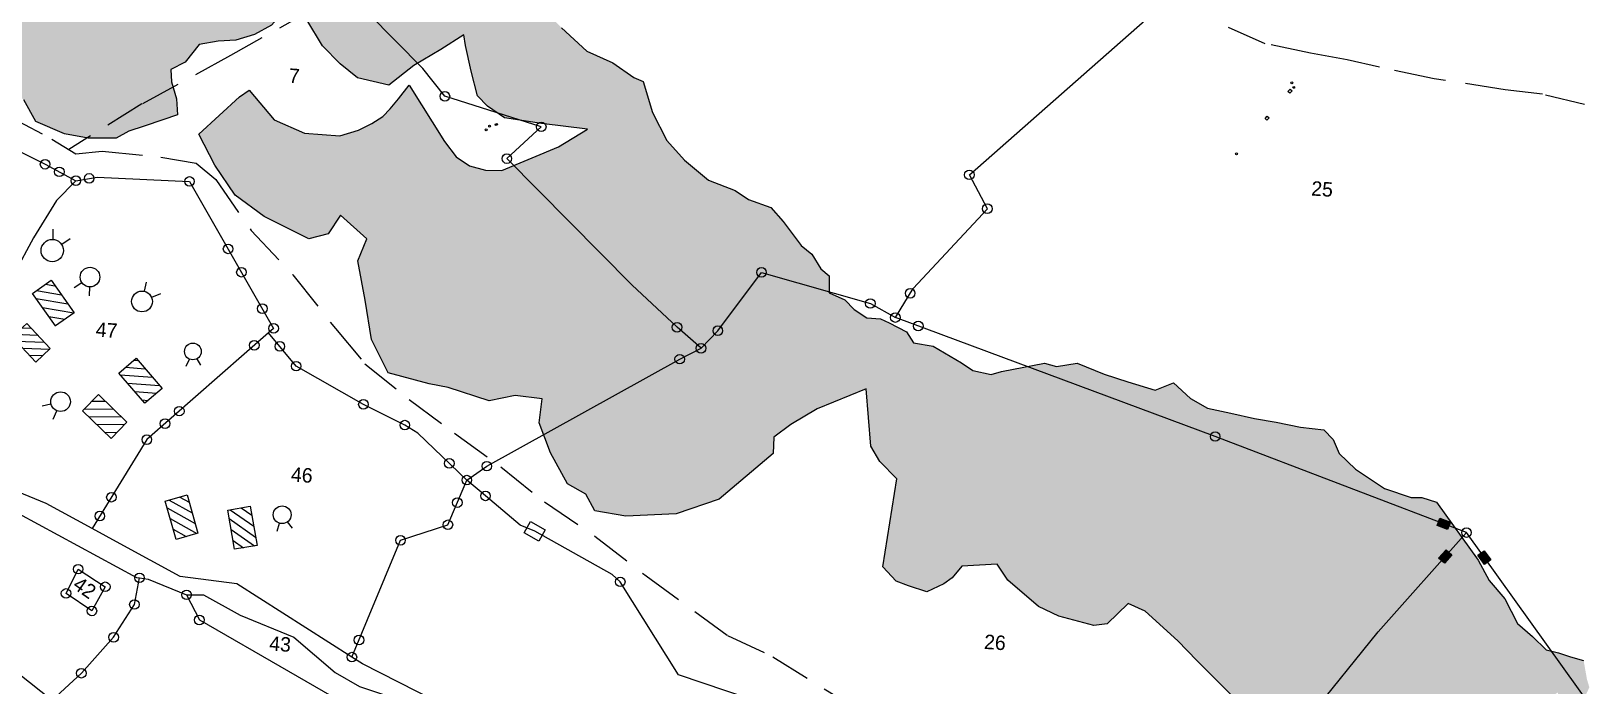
# Model space of a CAD drawing. Header units: metres. Extents: x 316291 to 322492, y 1878982 to 1885656.
# Drawn here: x 319795 to 320796, y 1882037 to 1882460 of the extents above; entities that cross this region are included whole.
import ezdxf

# ---------------------------------------------------------------- set-up
doc = ezdxf.new("R2010")
doc.units = ezdxf.units.M
doc.linetypes.add('DASHED', pattern=[0.75, 0.5, -0.25])
for name, color, linetype in [('LINE_FOOTPATH', 1, 'DASHED'), ('OTHERS', 1, 'Continuous'), ('POLY_HATCH', 12, 'Continuous'), ('POLY_PARCEL', 6, 'Continuous'), ('POLY_WATER', 4, 'Continuous'), ('SYM_STONE', 1, 'Continuous'), ('SYM_WELL', 1, 'Continuous'), ('TEXT_PARCEL', 7, 'Continuous'), ('VILLAGE BOUNDRY', 3, 'Continuous')]:
    doc.layers.add(name, color=color, linetype=linetype)
doc.styles.add('TEXT_MAP', font='')
doc.styles.get('TEXT_MAP').set_extended_font_data('Kruti Dev 050')

# ---------------------------------------------------------------- blocks, each defined once
blk = doc.blocks.new('STONE')
blk.add_circle((0, 0), 0.851)
blk = doc.blocks.new('STONESQUARE')
at = {"layer": 'SYM_STONE'}
for p, q in [((-1.04, 0.81), (1.04, 0.81)), ((-1.04, -0.81), (-1.04, 0.81)), ((1.04, 0.81), (1.04, -0.81)), ((1.04, -0.81), (-1.04, -0.81))]:
    blk.add_line(p, q, dxfattribs=at)
blk = doc.blocks.new('STONESQUAREFILLED')
blk.add_hatch(color=256).paths.add_polyline_path([(0.7, -0.48), (0.7, 0.48), (-0.7, 0.48), (-0.7, -0.48)])
blk.add_lwpolyline([(-0.7, 0.48), (0.7, 0.48), (0.7, -0.48), (-0.7, -0.48)], close=True)
blk = doc.blocks.new('MOTWELL')
for points in [[(-1.54, 2.96), (-0.8, 1.55)], [(1.54, 2.96), (0.8, 1.55)]]:
    blk.add_lwpolyline(points)
blk.add_circle((0, 0), 1.74)
blk = doc.blocks.new('3451')
at = {"layer": 'OTHERS'}
h = blk.add_hatch(dxfattribs=at)
h.set_pattern_fill('ANSI31', color=256, scale=7.789013, angle=-50.7115, style=0)
h.set_pattern_definition([(354.28849, (319867.3263, 1883747.6574), (0.096895, 0.9687931), [])])
h.paths.add_polyline_path([(320204.96, 1882313.78), (320207.15, 1882315.57), (320204.02, 1882319.4), (320201.83, 1882317.6)])
h = blk.add_hatch(dxfattribs=at)
h.set_pattern_fill('ANSI31', color=256, scale=6.749581, angle=-43.0939, style=0)
h.set_pattern_definition([(1.906086, (319748.1057, 1883501.9038), (-0.0280625, 0.84323074), [])])
h.paths.add_polyline_path([(320202.81, 1882309.12), (320204.49, 1882310.91), (320201.36, 1882313.84), (320199.68, 1882312.05)])
h = blk.add_hatch(dxfattribs=at)
h.set_pattern_fill('ANSI31', color=256, scale=7.789013, angle=-45.5399, style=0)
h.set_pattern_definition([(359.46013, (319751.1614, 1883702.5379), (0.0091739, 0.97358335), [])])
h.paths.add_polyline_path([(320216.67, 1882304.93), (320218.69, 1882306.91), (320215.23, 1882310.44), (320213.21, 1882308.46)])
h = blk.add_hatch(dxfattribs=at)
h.set_pattern_fill('ANSI31', color=256, scale=7.789013, angle=-40.3186, style=0)
h.set_pattern_definition([(4.68141, (319622.0348, 1883649.7436), (-0.0794626, 0.9703785), [])])
h.paths.add_polyline_path([(320212.8, 1882300.29), (320214.63, 1882302.45), (320210.86, 1882305.65), (320209.03, 1882303.49)])
h = blk.add_hatch(dxfattribs=at)
h.set_pattern_fill('ANSI31', color=256, scale=7.789013, angle=-70.2817, style=0)
h.set_pattern_definition([(334.71828, (320383.8632, 1883752.449), (0.41580616, 0.8803715), [])])
h.paths.add_polyline_path([(320221.7, 1882288.31), (320224.36, 1882289.26), (320222.69, 1882293.92), (320220.03, 1882292.96)])
h = blk.add_hatch(dxfattribs=at)
h.set_pattern_fill('ANSI31', color=256, scale=7.789013, angle=-76.0488, style=0)
h.set_pattern_definition([(328.951214, (320537.52485, 1883728.0138), (0.5021652, 0.8341336), [])])
h.paths.add_polyline_path([(320229.05, 1882287.58), (320231.8, 1882288.26), (320230.61, 1882293.06), (320227.86, 1882292.38)])
at = {"layer": 'POLY_HATCH', "ltscale": 10}
h = blk.add_hatch(dxfattribs=at)
h.set_pattern_fill('ZIGZAG', color=256, scale=15, style=0)
h.set_pattern_definition([(0, (320060.2069, 1882012.824), (1.875, 1.875), [1.875, -1.875]), (90, (320062.0819, 1882012.824), (-1.875, 1.875), [1.875, -1.875])])
h.paths.add_polyline_path([(320413.72, 1882243.74), (320413.55, 1882245.48), (320413.72, 1882246.62), (320411.37, 1882250.85), (320409.92, 1882251.86), (320408.41, 1882253.8), (320407.71, 1882255.82), (320407.6, 1882257.43), (320407.84, 1882259.5), (320408.14, 1882260.98), (320409.15, 1882265.01), (320408.51, 1882266.68), (320408.41, 1882265.34), (320407.5, 1882264.07), (320406.33, 1882263.8), (320405.49, 1882262.93), (320403.1, 1882262.19), (320401.66, 1882262.39), (320400.55, 1882263.87), (320400.11, 1882265.27), (320400.08, 1882268.83), (320399.54, 1882273.12), (320399.1, 1882276.68), (320398.13, 1882277.35), (320397.96, 1882278.69), (320397.45, 1882280.17), (320398.16, 1882281.91), (320397.79, 1882282.92), (320397.22, 1882285.2), (320395.57, 1882285.53), (320394.06, 1882285.94), (320392.48, 1882286.2), (320390.7, 1882287.75), (320388.72, 1882289.22), (320386.94, 1882292.17), (320384.82, 1882294.32), (320383.31, 1882296.74), (320377.63, 1882303.58), (320375.78, 1882304.05), (320374.47, 1882303.98), (320371.07, 1882304.85), (320367.34, 1882307), (320365.16, 1882308.81), (320364.32, 1882310.49), (320363.07, 1882311.63), (320360.15, 1882311.76), (320357.09, 1882312.17), (320354.37, 1882312.43), (320351.38, 1882312.9), (320348.45, 1882313.31), (320346.27, 1882314.38), (320344.02, 1882316.19), (320341.83, 1882315.12), (320338.37, 1882315.92), (320335.38, 1882316.66), (320331.92, 1882317.8), (320329.4, 1882317.2), (320327.89, 1882317.53), (320322.61, 1882316.12), (320321.37, 1882315.65), (320319.05, 1882315.99), (320317.6, 1882316.86), (320313.91, 1882318.67), (320311.45, 1882318.94), (320310.48, 1882320.22), (320308.29, 1882321.22), (320307.18, 1882321.63), (320305.47, 1882321.63), (320303.82, 1882322.56), (320302.58, 1882323.7), (320300.6, 1882324.44), (320300.46, 1882326.52), (320299.35, 1882327.33), (320298.11, 1882329.07), (320296.73, 1882330.08), (320294.28, 1882332.9), (320292.63, 1882334.51), (320289.78, 1882335.31), (320288.06, 1882336.32), (320284.67, 1882337.39), (320281.54, 1882339.67), (320279.16, 1882341.95), (320277.17, 1882345.31), (320275.73, 1882349.06), (320274.55, 1882349.47), (320271.83, 1882351.14), (320268.5, 1882352.35), (320265.17, 1882355.03), (320262.52, 1882357.45), (320261.14, 1882359.46), (320258.76, 1882362.75), (320256.84, 1882363.08), (320253.11, 1882363.69), (320251.8, 1882363.28), (320250.22, 1882364.02), (320248.64, 1882364.49), (320247.13, 1882365.5), (320246.09, 1882366.57), (320244.3, 1882370.06), (320243.97, 1882373.41), (320243.53, 1882374.89), (320240.54, 1882371.94), (320237.08, 1882371), (320235.77, 1882372.47), (320234.39, 1882372.41), (320233.62, 1882373.28), (320232.17, 1882373.68), (320231.13, 1882373.28), (320228.31, 1882368.65), (320227.2, 1882367.18), (320224.34, 1882367.91), (320221.48, 1882367.51), (320219.7, 1882368.25), (320216.71, 1882369.25), (320214.53, 1882371.8), (320211.81, 1882372.27), (320209.22, 1882372.27), (320207.81, 1882374.62), (320204.14, 1882380.79), (320202.56, 1882381.2), (320201.66, 1882381.93), (320201.09, 1882383.48), (320200.72, 1882384.55), (320201.15, 1882386.43), (320201.25, 1882388.11), (320200.82, 1882390.72), (320199.81, 1882394.81), (320198.77, 1882394.61), (320197.79, 1882395.15), (320196.48, 1882394.95), (320191.98, 1882395.82), (320190.73, 1882396.36), (320188.95, 1882398.03), (320188.11, 1882399.44), (320187.54, 1882400.72), (320187.44, 1882402.13), (320185.19, 1882403), (320183.14, 1882402.39), (320181.36, 1882401.93), (320179.78, 1882402.8), (320178, 1882403.33), (320176.69, 1882405.08), (320174.7, 1882405.68), (320173.86, 1882406.89), (320173.29, 1882407.96), (320172.22, 1882406.96), (320171.68, 1882402.46), (320172.07, 1882401.09), (320173.43, 1882398.68), (320174.69, 1882396.37), (320176.75, 1882395.57), (320178.51, 1882395.37), (320181.08, 1882395.57), (320182.73, 1882393.46), (320183.99, 1882390.05), (320188.87, 1882387.24), (320193.65, 1882387.04), (320197.92, 1882389.15), (320199.38, 1882389.95), (320198.93, 1882387.34), (320199.08, 1882385.43), (320196.36, 1882381.42), (320196.71, 1882378.91), (320199.28, 1882373.69), (320198.12, 1882370.28), (320195.96, 1882367.16), (320193.6, 1882364.76), (320193.04, 1882362.55), (320189.27, 1882361.95), (320183.29, 1882366.96), (320181.93, 1882364.45), (320180.57, 1882362.65), (320179.52, 1882361.04), (320180.27, 1882357.43), (320181.23, 1882355.42), (320183.24, 1882350.2), (320185.2, 1882348.7), (320187.86, 1882347.99), (320190.63, 1882346.89), (320193.6, 1882347.89), (320195.46, 1882345.69), (320196.91, 1882342.78), (320199.13, 1882341.57), (320200.79, 1882338.96), (320204.46, 1882337.66), (320207.42, 1882337.36), (320210.89, 1882337.56), (320212.39, 1882338.56), (320214.27, 1882339.31), (320216.52, 1882340.25), (320218.31, 1882341), (320218.02, 1882342.97), (320217.27, 1882345.04), (320217.09, 1882346.54), (320218.78, 1882347.57), (320220.37, 1882349.92), (320222.72, 1882350.48), (320224.88, 1882350.76), (320227.14, 1882351.61), (320229.2, 1882352.92), (320230.7, 1882354.89), (320233.15, 1882359.78), (320233.15, 1882356.68), (320233.52, 1882353.86), (320235.68, 1882350.76), (320238.03, 1882348.7), (320240.28, 1882347.1), (320244.23, 1882346.45), (320247.17, 1882349.11), (320250.39, 1882351.33), (320253.11, 1882353.34), (320253.41, 1882352.03), (320254.32, 1882348.91), (320255.33, 1882345.9), (320256.64, 1882344.69), (320258.85, 1882343.38), (320263.48, 1882342.98), (320269.22, 1882342.68), (320265.8, 1882340.26), (320258.95, 1882336.84), (320256.94, 1882336.74), (320254.92, 1882337.14), (320253.21, 1882338.15), (320251.6, 1882339.96), (320246.77, 1882346.63), (320245.54, 1882344.85), (320244.61, 1882343.54), (320243.76, 1882342.51), (320242.45, 1882341.57), (320240.85, 1882340.63), (320238.59, 1882339.78), (320234.18, 1882339.78), (320230.33, 1882341.19), (320226.95, 1882344.66), (320225.82, 1882343.73), (320221.1, 1882338.76), (320223.36, 1882335.05), (320226.13, 1882331.53), (320229.9, 1882329.13), (320235.63, 1882326.72), (320237.99, 1882327.52), (320239.35, 1882329.93), (320242.82, 1882327.22), (320241.87, 1882324.41), (320243.12, 1882319.59), (320244.23, 1882314.77), (320246.59, 1882310.76), (320251.77, 1882309.75), (320254.14, 1882309.45), (320259.36, 1882308.15), (320262.53, 1882309.05), (320265.9, 1882308.85), (320265.75, 1882305.84), (320267.41, 1882302.23), (320269.77, 1882298.51), (320272.14, 1882297.41), (320273.39, 1882295.4), (320277.27, 1882295), (320283.5, 1882295.7), (320288.68, 1882297.91), (320295.01, 1882304.03), (320294.96, 1882306.04), (320296.93, 1882307.75), (320300.09, 1882309.95), (320305.98, 1882312.82), (320307.03, 1882305.74), (320308.29, 1882303.93), (320310.55, 1882301.93), (320309.54, 1882290.9), (320311.32, 1882289.22), (320312.9, 1882288.75), (320315.22, 1882288.15), (320317.27, 1882289.29), (320318.24, 1882290.1), (320319.35, 1882291.64), (320323.72, 1882292.17), (320325.16, 1882290.3), (320329.2, 1882287.28), (320331.79, 1882286.27), (320336.19, 1882285.4), (320337.83, 1882285.73), (320340.29, 1882288.42), (320342.47, 1882287.61), (320346.77, 1882284.19), (320349.29, 1882281.91), (320353.9, 1882277.89), (320355.08, 1882276.54), (320356.39, 1882274.26), (320358.77, 1882273.19), (320360.82, 1882274.13), (320362.94, 1882275.07), (320364.18, 1882276.68), (320367.78, 1882278.22), (320368.42, 1882276.01), (320369.39, 1882273.86), (320370.13, 1882271.51), (320370.33, 1882270.31), (320372.86, 1882267.19), (320377.29, 1882267.34), (320379.46, 1882268.35), (320381.71, 1882269), (320383.3, 1882269.87), (320385.11, 1882271.39), (320387, 1882273.57), (320389.1, 1882275.16), (320390.77, 1882276.25), (320391.71, 1882277.48), (320392.72, 1882279.87), (320394.32, 1882281.03), (320394.32, 1882278.42), (320394.61, 1882276.54), (320395.19, 1882274.65), (320396.71, 1882272.55), (320393.88, 1882270.67), (320390.12, 1882268.86), (320384.61, 1882266.83), (320378.66, 1882265.38), (320372.89, 1882263.93), (320371.95, 1882259.04), (320371.27, 1882253.27), (320372.62, 1882249.91), (320374.27, 1882247.36), (320379.51, 1882245.42), (320381.49, 1882243.34), (320379.84, 1882240.92), (320379.14, 1882239.18), (320379.24, 1882235.62), (320380.31, 1882233.14), (320381.59, 1882229.45), (320383.31, 1882224.42), (320382.26, 1882222), (320382.36, 1882220.53), (320385.77, 1882218.76), (320385.25, 1882216.69), (320384.22, 1882214.37), (320383.96, 1882208.43), (320383.96, 1882204.55), (320384.22, 1882201.97), (320384.99, 1882198.61), (320386.03, 1882196.8), (320387.84, 1882194.73), (320390.42, 1882192.67), (320394.56, 1882190.6), (320397.15, 1882189.57), (320400.25, 1882188.27), (320400.76, 1882186.72), (320400.25, 1882184.4), (320399.21, 1882181.56), (320399.21, 1882176.39), (320399.21, 1882174.06), (320400.76, 1882171.74), (320402.57, 1882169.93), (320405.68, 1882168.9), (320410.07, 1882168.38), (320412.14, 1882168.12), (320413.95, 1882167.86), (320415.24, 1882166.83), (320415.76, 1882165.8), (320416.02, 1882163.73), (320415.5, 1882162.96), (320416.28, 1882158.56), (320418.09, 1882157.01), (320420.16, 1882155.98), (320422.48, 1882155.2), (320424.55, 1882154.95), (320425.33, 1882154.69), (320429.72, 1882153.91), (320431.59, 1882148.61), (320434.69, 1882143.7), (320436.76, 1882141.64), (320440.12, 1882139.31), (320442.97, 1882139.05), (320447.36, 1882138.54), (320450.21, 1882138.79), (320452.79, 1882138.79), (320453.31, 1882139.05), (320457.45, 1882136.47), (320462.36, 1882134.66), (320467.53, 1882135.44), (320472.96, 1882138.54), (320478.39, 1882141.38), (320482.01, 1882144.22), (320483.05, 1882146.29), (320483.82, 1882149.65), (320483.56, 1882153.52), (320481.75, 1882153.26), (320478.13, 1882151.2), (320474, 1882150.68), (320471.67, 1882150.68), (320468.31, 1882150.94), (320466.24, 1882147.06), (320460.03, 1882146.8), (320454.86, 1882147.58), (320450.21, 1882145.77), (320444.52, 1882146.03), (320441.68, 1882146.29), (320441.42, 1882147.84), (320440.64, 1882151.45), (320440.64, 1882154.3), (320440.9, 1882155.33), (320441.16, 1882161.01), (320442.19, 1882164.37), (320444.78, 1882168.76), (320447.36, 1882172.12), (320449.95, 1882174.19), (320451.76, 1882175.74), (320452.79, 1882176.26), (320452.79, 1882178.32), (320450.98, 1882178.32), (320448.66, 1882179.36), (320447.62, 1882182.46), (320447.62, 1882184.52), (320447.62, 1882186.85), (320447.62, 1882189.17), (320446.59, 1882190.98), (320444, 1882194.34), (320442.71, 1882196.92), (320441.68, 1882198.73), (320437.79, 1882201.52), (320436.76, 1882203.85), (320435.47, 1882207.98), (320434.69, 1882213.66), (320433.4, 1882216.51), (320430.04, 1882218.57), (320428.74, 1882219.86), (320427.97, 1882221.67), (320426.67, 1882224), (320425.38, 1882225.29), (320421.5, 1882226.58), (320418.46, 1882226.7), (320419.1, 1882232.27), (320418.39, 1882233.41), (320416.88, 1882234.42), (320415.7, 1882236.23), (320414.86, 1882238.04), (320414.76, 1882239.98), (320414.06, 1882241.66)])
at = {"layer": 'LINE_FOOTPATH', "ltscale": 10}
for points in [[(320469.57, 1882330.1), (320465.11, 1882333.66), (320461.14, 1882336.47), (320453.23, 1882341.25), (320448.32, 1882343.89), (320441.49, 1882346.87), (320436.61, 1882348.27), (320431.1, 1882349.71), (320427.57, 1882350.31), (320420.4, 1882351.15), (320415.96, 1882352.09), (320411.79, 1882352.39), (320408.46, 1882352.99), (320403.21, 1882353.12), (320399.21, 1882353.66), (320392.64, 1882354.19), (320387.33, 1882355.09), (320382.66, 1882355.33), (320373.75, 1882356.1), (320366.91, 1882357.07), (320362.84, 1882357.7), (320358.24, 1882358.24), (320352.54, 1882359.01), (320346.49, 1882361.18)], [(320234.37, 1882355.36), (320224.38, 1882348.79), (320213.79, 1882342.04), (320205.11, 1882335.79)], [(320197.13, 1882339.52), (320202.93, 1882336.93), (320206.02, 1882335.31), (320209.28, 1882335.83), (320216.58, 1882335.6), (320221, 1882335.14), (320223.57, 1882333.3), (320228.42, 1882327.25), (320233.93, 1882322.12), (320239.67, 1882315.84), (320243.63, 1882311.69), (320249.43, 1882307.66), (320255.34, 1882303.86), (320261.37, 1882300.06), (320267.06, 1882296.08), (320273.61, 1882292.28), (320280.28, 1882287.79), (320290.9, 1882281.05), (320296.7, 1882278.8), (320304.93, 1882274.42), (320312.86, 1882270.5), (320317.8, 1882267.85), (320320.42, 1882264.67)]]:
    blk.add_lwpolyline(points, dxfattribs=at)
at = {"layer": 'OTHERS'}
for points in [[(320204.02, 1882319.4), (320207.15, 1882315.57), (320204.96, 1882313.78), (320201.83, 1882317.6)], [(320201.36, 1882313.84), (320204.49, 1882310.91), (320202.81, 1882309.12), (320199.68, 1882312.05)], [(320215.23, 1882310.44), (320218.69, 1882306.91), (320216.67, 1882304.93), (320213.21, 1882308.46)], [(320210.86, 1882305.65), (320214.63, 1882302.45), (320212.8, 1882300.29), (320209.03, 1882303.49)], [(320222.69, 1882293.92), (320224.36, 1882289.26), (320221.7, 1882288.31), (320220.03, 1882292.96)], [(320230.61, 1882293.06), (320231.8, 1882288.26), (320229.05, 1882287.58), (320227.86, 1882292.38)]]:
    blk.add_lwpolyline(points, close=True, dxfattribs=at)
at = {"layer": 'POLY_HATCH'}
for points in [[(320210.89, 1882337.56), (320207.42, 1882337.36), (320204.46, 1882337.66), (320200.79, 1882338.96), (320199.13, 1882341.57)], [(320265.17, 1882355.03), (320268.5, 1882352.35), (320271.83, 1882351.14), (320274.55, 1882349.47), (320275.73, 1882349.06), (320277.17, 1882345.31), (320279.16, 1882341.95), (320281.54, 1882339.67), (320284.67, 1882337.39), (320288.06, 1882336.32), (320289.78, 1882335.31), (320292.63, 1882334.51), (320294.28, 1882332.9), (320296.73, 1882330.08), (320298.11, 1882329.07), (320299.35, 1882327.33), (320300.46, 1882326.52), (320300.6, 1882324.44), (320302.58, 1882323.7), (320303.82, 1882322.56), (320305.47, 1882321.63), (320307.18, 1882321.63), (320308.29, 1882321.22), (320310.48, 1882320.22), (320311.45, 1882318.94), (320313.91, 1882318.67), (320317.6, 1882316.86), (320319.05, 1882315.99), (320321.37, 1882315.65), (320322.61, 1882316.12), (320327.89, 1882317.53), (320329.4, 1882317.2), (320331.92, 1882317.8), (320335.38, 1882316.66), (320338.37, 1882315.92), (320341.83, 1882315.12), (320344.02, 1882316.19), (320346.27, 1882314.38), (320348.45, 1882313.31), (320351.38, 1882312.9), (320354.37, 1882312.43), (320357.09, 1882312.17), (320360.15, 1882311.76), (320363.07, 1882311.63), (320364.32, 1882310.49), (320365.16, 1882308.81), (320367.34, 1882307), (320371.07, 1882304.85), (320374.47, 1882303.98), (320375.78, 1882304.05), (320377.63, 1882303.58), (320383.31, 1882296.74), (320384.82, 1882294.32), (320386.94, 1882292.17), (320388.72, 1882289.22), (320390.7, 1882287.75), (320392.48, 1882286.2), (320394.06, 1882285.94), (320395.57, 1882285.53), (320397.22, 1882285.2)], [(320353.9, 1882277.89), (320349.29, 1882281.91), (320346.77, 1882284.19), (320342.47, 1882287.61), (320340.29, 1882288.42), (320337.83, 1882285.73), (320336.19, 1882285.4), (320331.79, 1882286.27), (320329.2, 1882287.28), (320325.16, 1882290.3), (320323.72, 1882292.17), (320319.35, 1882291.64), (320318.24, 1882290.1), (320317.27, 1882289.29), (320315.22, 1882288.15), (320312.9, 1882288.75), (320311.32, 1882289.22), (320309.54, 1882290.9), (320310.55, 1882301.93), (320308.29, 1882303.93), (320307.03, 1882305.74), (320305.98, 1882312.82), (320300.09, 1882309.95), (320296.93, 1882307.75), (320294.96, 1882306.04), (320295.01, 1882304.03), (320288.68, 1882297.91), (320283.5, 1882295.7), (320277.27, 1882295), (320273.39, 1882295.4), (320272.14, 1882297.41), (320269.77, 1882298.51), (320267.41, 1882302.23), (320265.75, 1882305.84), (320265.9, 1882308.85), (320262.53, 1882309.05), (320259.36, 1882308.15), (320254.14, 1882309.45), (320251.77, 1882309.75), (320246.59, 1882310.76), (320244.23, 1882314.77), (320243.12, 1882319.59), (320241.87, 1882324.41), (320242.82, 1882327.22), (320239.35, 1882329.93), (320237.99, 1882327.52), (320235.63, 1882326.72), (320229.9, 1882329.13), (320226.13, 1882331.53), (320223.36, 1882335.05), (320221.1, 1882338.76)]]:
    blk.add_lwpolyline(points, dxfattribs=at)
at = {"layer": 'POLY_HATCH', "ltscale": 10}
for points in [[(320244.23, 1882346.45), (320240.28, 1882347.1), (320238.03, 1882348.7), (320235.68, 1882350.76), (320233.52, 1882353.86), (320233.15, 1882356.68), (320233.15, 1882359.78), (320230.7, 1882354.89), (320229.2, 1882352.92), (320227.14, 1882351.61), (320224.88, 1882350.76), (320222.72, 1882350.48), (320220.37, 1882349.92), (320218.78, 1882347.57), (320217.09, 1882346.54), (320217.27, 1882345.04), (320218.02, 1882342.97), (320218.31, 1882341), (320216.52, 1882340.25), (320214.27, 1882339.31), (320212.39, 1882338.56), (320210.89, 1882337.56)], [(320246.77, 1882346.63), (320251.6, 1882339.96), (320253.21, 1882338.15), (320254.92, 1882337.14), (320256.94, 1882336.74), (320258.95, 1882336.84), (320265.8, 1882340.26), (320269.22, 1882342.68), (320263.48, 1882342.98), (320258.85, 1882343.38), (320256.64, 1882344.69), (320255.33, 1882345.9), (320254.32, 1882348.91), (320253.41, 1882352.03), (320253.11, 1882353.34), (320250.39, 1882351.33), (320247.17, 1882349.11), (320244.23, 1882346.45)], [(320221.1, 1882338.76), (320225.82, 1882343.73), (320226.95, 1882344.66), (320230.33, 1882341.19), (320234.18, 1882339.78), (320238.59, 1882339.78), (320240.85, 1882340.63), (320242.45, 1882341.57), (320243.76, 1882342.51), (320244.61, 1882343.54), (320245.54, 1882344.85), (320246.77, 1882346.63)]]:
    blk.add_lwpolyline(points, dxfattribs=at)
at = {"layer": 'POLY_PARCEL'}
for points in [[(320285.17, 1882316.46), (320282.02, 1882318.86), (320276.04, 1882323.76), (320259.49, 1882338.35), (320263.48, 1882342.58), (320251.28, 1882345.55), (320248.31, 1882348.83), (320233.84, 1882361.65), (320222.1, 1882372.35), (320219.82, 1882374.64)], [(320309, 1882321.92), (320310.94, 1882325.66), (320319.48, 1882336.2), (320316.96, 1882340.25), (320341.01, 1882364.59), (320342.8, 1882367.21)], [(320181.02, 1882344.51), (320185.54, 1882340.77), (320202.3, 1882333.74)], [(320202.3, 1882333.74), (320206.25, 1882331.96)], [(320206.25, 1882331.96), (320204.01, 1882329.34), (320201.47, 1882324.53), (320195.26, 1882310.87), (320190.4, 1882307.14), (320188.61, 1882304.63)], [(320206.25, 1882331.96), (320208.84, 1882332.59), (320220.34, 1882332.83), (320232.01, 1882315.32), (320231.43, 1882314.73)], [(320285.17, 1882316.46), (320287.1, 1882318.79), (320292.02, 1882326.39), (320305.78, 1882323.45), (320309, 1882321.92)], [(320381.62, 1882300.08), (320366.72, 1882304.62), (320349.65, 1882309.87), (320309, 1882321.92)], [(320257.25, 1882298.13), (320259.61, 1882300.03), (320282.62, 1882314.93), (320285.17, 1882316.46)], [(320231.43, 1882314.73), (320217.24, 1882300.44), (320211.2, 1882288.94)], [(320257.25, 1882298.13), (320250.78, 1882303.54), (320249.1, 1882304.43), (320243.79, 1882306.65), (320235.13, 1882310.82), (320231.43, 1882314.73)], [(320352.88, 1882259.33), (320355.98, 1882264.87), (320371.52, 1882287.02), (320381.62, 1882300.08)], [(320412.81, 1882249.84), (320412.3, 1882250.69), (320409.29, 1882269.18), (320404.38, 1882263.99), (320398.98, 1882279.02), (320381.62, 1882300.08)], [(320244.5, 1882275.2), (320249.54, 1882290.1), (320255.28, 1882292.43), (320257.07, 1882297.63)], [(320257.07, 1882297.63), (320257.25, 1882298.13)], [(320315.95, 1882266.84), (320300.28, 1882271.78), (320285.13, 1882275.76), (320277.13, 1882286.81), (320276.06, 1882287.66), (320266.11, 1882292.35), (320264.26, 1882292.98), (320259.7, 1882296.33), (320257.25, 1882298.13)], [(320207.73, 1882267.32), (320211.1, 1882270.91), (320214.8, 1882275.64), (320217.1, 1882279.89), (320217.5, 1882283.24)], [(320208.53, 1882280.68), (320209.82, 1882283.79), (320213.33, 1882281.84), (320211.88, 1882278.73), (320208.53, 1882280.68)], [(320223.48, 1882281.53), (320225.28, 1882278.52), (320248.24, 1882267.32), (320249.71, 1882270.59)], [(320197.09, 1882274.62), (320207.73, 1882267.32)]]:
    blk.add_lwpolyline(points, dxfattribs=at)
at = {"layer": 'POLY_WATER'}
for points in [[(320169.23, 1882308.66), (320173.62, 1882307.28), (320182.19, 1882305.28), (320188.07, 1882300.5), (320196.89, 1882292.11), (320201.97, 1882290.18), (320217.13, 1882283.26), (320217.5, 1882283.24)], [(320211.2, 1882288.94), (320205.29, 1882291.65), (320198.05, 1882294.1), (320194.35, 1882298.95), (320188.61, 1882304.63)], [(320244.5, 1882275.2), (320229.63, 1882283.32), (320222.52, 1882283.74), (320214.8, 1882287.29), (320211.2, 1882288.94)], [(320217.5, 1882283.24), (320218.59, 1882283.16), (320223.48, 1882281.53)], [(320223.48, 1882281.53), (320225.56, 1882281.66), (320230.29, 1882279.46), (320237.12, 1882277.17), (320242.57, 1882273.14), (320245.71, 1882271.6), (320249.35, 1882270.65), (320249.71, 1882270.59)], [(320315.79, 1882251.97), (320304.3, 1882250.02), (320289.9, 1882247.76), (320279.68, 1882252.01), (320273.31, 1882254.67), (320265.33, 1882261.97), (320257.53, 1882269.49), (320245.86, 1882274.45), (320244.5, 1882275.2)]]:
    blk.add_lwpolyline(points, dxfattribs=at)
at = {"layer": 'SYM_STONE', "xscale": 0.7, "yscale": 0.7, "zscale": 0.7}
for p in [(320251.28, 1882345.55), (320263.48, 1882342.58), (320316.96, 1882340.25), (320259.49, 1882338.35), (320319.48, 1882336.2), (320202.3, 1882333.74), (320204.12, 1882332.92), (320220.34, 1882332.83), (320206.25, 1882331.96), (320207.88, 1882332.36), (320225.7, 1882324.79), (320292.02, 1882326.39), (320310.63, 1882325.05), (320305.78, 1882323.45), (320227.55, 1882322.01), (320309, 1882321.92), (320311.91, 1882321.06), (320230.45, 1882317.67), (320282.02, 1882318.86), (320287.1, 1882318.79), (320232.01, 1882315.32), (320285.17, 1882316.46), (320282.62, 1882314.93), (320229.76, 1882313.05), (320232.94, 1882313.14), (320235.13, 1882310.82), (320349.65, 1882309.87), (320243.79, 1882306.65), (320221.02, 1882304.25), (320249.1, 1882304.43), (320219.36, 1882302.58), (320217.24, 1882300.44), (320254.93, 1882300.06), (320259.61, 1882300.03), (320381.62, 1882300.08), (320257.25, 1882298.13), (320259.7, 1882296.33), (320256.26, 1882295.26), (320213.34, 1882293), (320255.28, 1882292.43), (320212.06, 1882290.57), (320249.54, 1882290.1), (320277.13, 1882286.81), (320209.82, 1882283.79), (320217.5, 1882283.24), (320208.53, 1882280.68), (320213.33, 1882281.84), (320223.48, 1882281.53), (320211.88, 1882278.73), (320217.1, 1882279.89), (320225.28, 1882278.52), (320245.24, 1882277.38), (320214.8, 1882275.64), (320244.5, 1882275.2), (320211.1, 1882270.91)]:
    blk.add_blockref('STONE', p, dxfattribs=at)
at = {"layer": 'SYM_STONE'}
for name, p, rotation in [('STONESQUAREFILLED', (320378.72, 1882300.96), 163.0438666132677), ('STONESQUAREFILLED', (320379.18, 1882296.93), 232.287142419658), ('STONESQUAREFILLED', (320384.04, 1882297.13), 309.5100539000746), ('STONESQUARE', (320266.11, 1882292.35), 334.8025637258478)]:
    blk.add_blockref(name, p, dxfattribs=dict(at, rotation=rotation))
at = {"layer": 'SYM_WELL'}
for p, xscale, yscale, zscale, rotation in [((320203.92, 1882323.09), 0.8, 0.8, 0.8, 334.5800127361561), ((320208.82, 1882320.12), 0.7022675902021503, 0.7022675902021503, 0.7022675902021503, 155.0345484710255), ((320215.47, 1882317.54), 0.7418276456824172, 0.7418276456824172, 0.7418276456824172, 324.05319198377), ((320222.2, 1882311.77), 0.5978355867608077, 0.5978355867608077, 0.5978355867608077, 186.6968808984427), ((320206.22, 1882304.42), 0.7017830247070688, 0.7017830247070688, 0.7017830247070688, 133.7079322107061), ((320234.65, 1882292.27), 0.6360591548979049, 0.6360591548979049, 0.6360591548979049, 194.3545110379358)]:
    blk.add_blockref('MOTWELL', p, dxfattribs=dict(at, xscale=xscale, yscale=yscale, zscale=zscale, rotation=rotation))
at = {"layer": 'TEXT_PARCEL', "style": 'TEXT_MAP'}
for s, p in [('7', (320231.77, 1882345.91)), ('25', (320359.48, 1882340.58)), ('47', (320209.99, 1882312.79)), ('46', (320235.42, 1882296.47)), ('26', (320322.76, 1882281.57)), ('43', (320234.16, 1882275.32))]:
    blk.add_text(s, height=1.8, dxfattribs=at).set_placement(p)
blk.add_text('42', height=1.8, rotation=329.0542, dxfattribs=at).set_placement((320209.18, 1882281.47))
blk = doc.blocks.new('5633')
at = {"layer": 'VILLAGE BOUNDRY', "xscale": 5.199427426073466, "yscale": 5.199427426073466, "zscale": 5.199427426073466, "rotation": 356.095985405272}
blk.add_blockref('3451', (-2007555, -7768620.3), dxfattribs=at)

msp = doc.modelspace()

# ---------------------------------------------------------------- block references
at = {"layer": 'SYM_STONE', "ltscale": 10}
for name, p, rotation in [('STONESQUARE', (320608.3, 1882421), 227.2104634188679), ('STONESQUAREFILLED', (320095.6, 1882399.4), 14.92234782647839), ('STONESQUARE', (320593.5, 1882403.5), 229.3910501257544)]:
    msp.add_blockref(name, p, dxfattribs=dict(at, rotation=rotation))
at = {"layer": 'SYM_STONE', "xscale": 0.7, "yscale": 0.7, "zscale": 0.7}
for p in [(320609.5, 1882426.4), (320610.7, 1882423.4), (320091.2, 1882398.3), (320089, 1882396), (320573.7, 1882380.4)]:
    msp.add_blockref('STONE', p, dxfattribs=at)
at = {"layer": 'VILLAGE BOUNDRY'}
msp.add_blockref('5633', (0, 0), dxfattribs=at)

doc.saveas('drawing.dxf')
